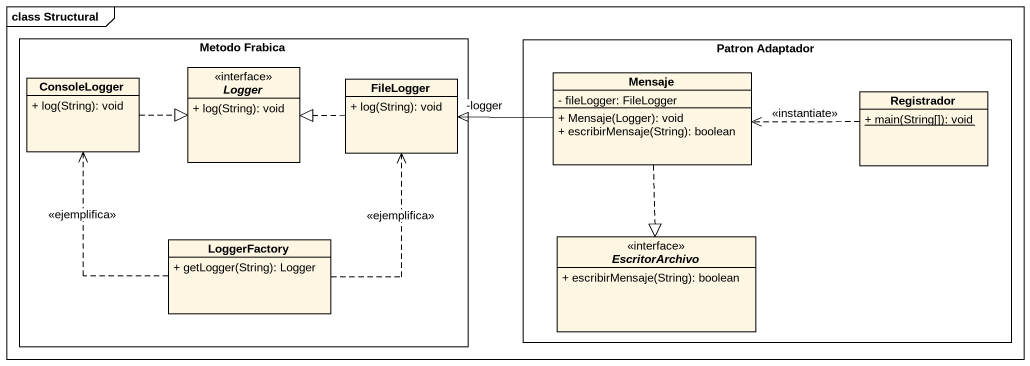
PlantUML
@startuml
mainframe class Structural
hide circle
hide empty members
skinparam classAttributeIconSize 0
rectangle "Metodo Frabica" as Metodo_Frabica {
  interface Logger <<interface>> {
    + log(String): void
  }
  class ConsoleLogger {
    + log(String): void
  }
  class FileLogger {
    + log(String): void
  }
  class LoggerFactory {
    + getLogger(String): Logger
  }
}
rectangle "Patron Adaptador" as Patron_Adaptador {
  class Mensaje {
    - fileLogger: FileLogger
    + Mensaje(Logger): void
    + escribirMensaje(String): boolean
  }
  class Registrador {
    {static} + main(String[]): void
  }
  interface EscritorArchivo {
    + escribirMensaje(String): boolean
  }
}
ConsoleLogger .right.|> Logger
FileLogger .left.|> Logger
Mensaje -left-> "-logger" FileLogger
Mensaje ..|> EscritorArchivo
Registrador .left.> Mensaje : <<instantiate>>
LoggerFactory .up.> ConsoleLogger : <<ejemplifica>>
LoggerFactory .up.> FileLogger : <<ejemplifica>>
@enduml
